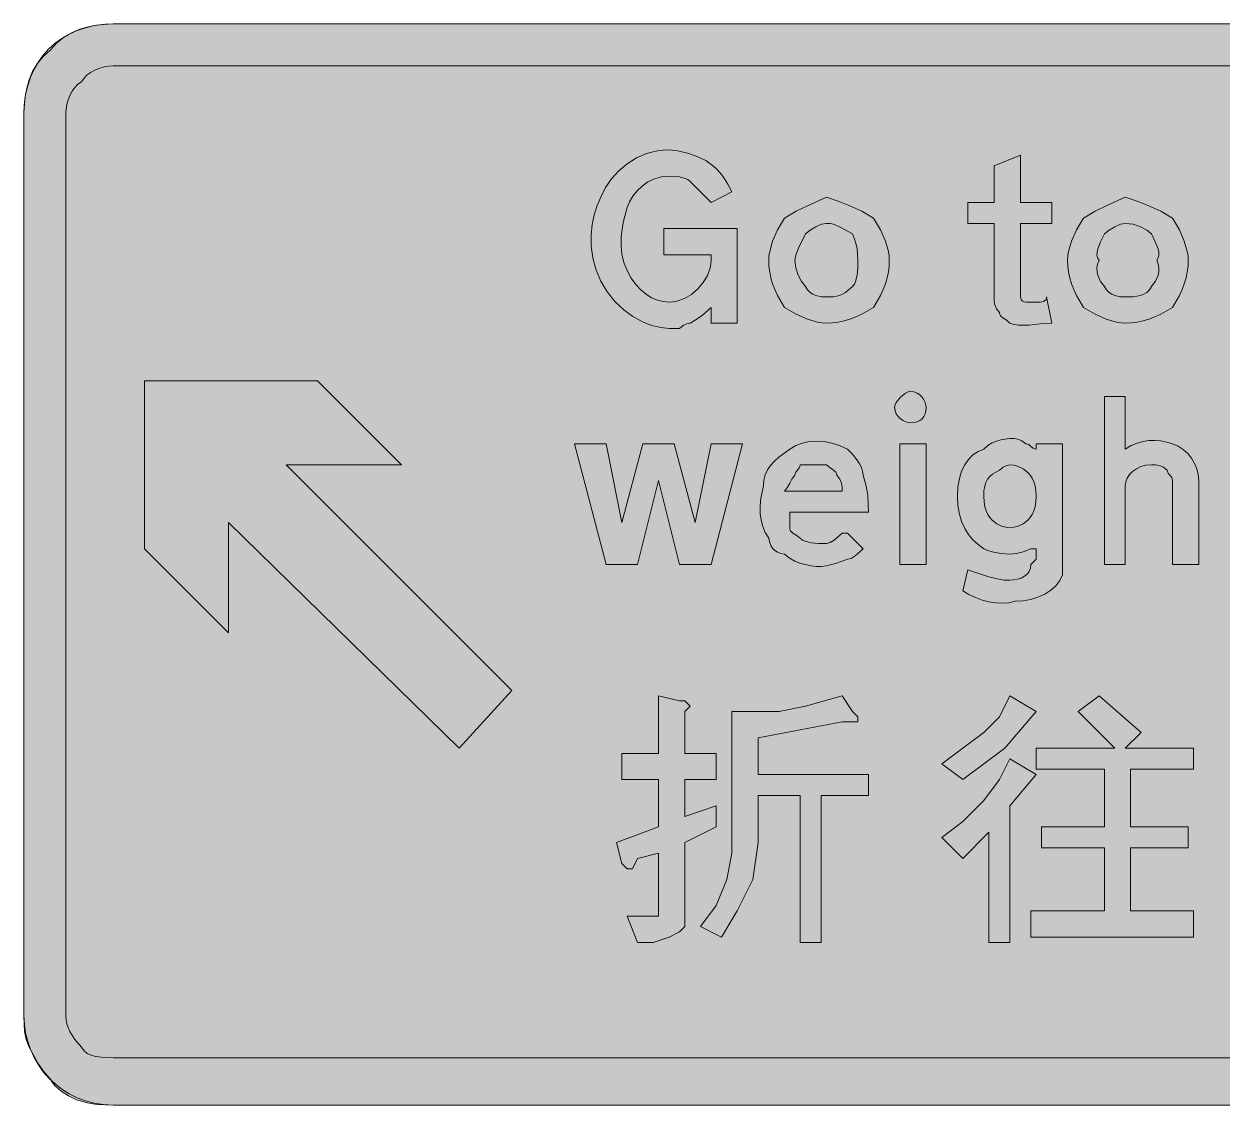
# Model space of a CAD drawing. Header units: metres. Extents: x 17 to 550, y 13 to 260.
# Drawn here: x 17.1 to 291.2, y 12.7 to 259.9 of the extents above; entities that cross this region are included whole.
import ezdxf

# ---------------------------------------------------------------- set-up
doc = ezdxf.new("R2010")
doc.units = ezdxf.units.M
for name, color, linetype, true_color in [('FILL_BLACK_000000', 7, 'Continuous', 0x000000), ('FILL_WHITE_FFFFFF', 7, 'Continuous', 0xffffff), ('STROKE_BLACK_000000', 7, 'Continuous', 0x000000)]:
    doc.layers.add(name, color=color, linetype=linetype, true_color=true_color)

msp = doc.modelspace()

# ---------------------------------------------------------------- hatches: boundary and pattern name
at = {"layer": 'FILL_BLACK_000000', "true_color": 0x000000}
h = msp.add_hatch(color=7, dxfattribs=at)
h.dxf.hatch_style = 1
h.paths.add_polyline_path([(37.47, 23.52), (35.5, 23.56), (33.42, 23.82), (32.44, 24.11), (31.56, 24.53), (30.83, 25.13), (30.27, 25.92), (28.7, 27.72), (27.57, 29.52), (27.18, 30.42), (26.9, 31.32), (26.73, 32.22), (26.67, 33.12), (26.67, 239.52), (26.73, 240.47), (26.9, 241.49), (27.18, 242.54), (27.57, 243.57), (28.08, 244.55), (28.7, 245.43), (29.43, 246.16), (30.27, 246.72), (30.83, 247.56), (31.56, 248.29), (32.44, 248.91), (33.42, 249.42), (34.45, 249.81), (35.5, 250.09), (36.52, 250.26), (37.47, 250.32), (529.47, 250.32), (530.37, 250.3), (531.27, 250.17), (532.17, 249.81), (533.07, 249.12), (533.97, 248.91), (534.87, 248.37), (536.67, 246.72), (537.38, 245.82), (537.87, 244.92), (538.36, 244.02), (539.07, 243.12), (539.07, 239.52), (539.07, 33.12), (539.01, 32.22), (538.85, 31.33), (538.25, 29.59), (537.3, 27.97), (536.07, 26.52), (534.62, 25.29), (533, 24.34), (531.26, 23.74), (530.37, 23.58), (529.47, 23.52), (37.47, 23.52)])
at = {"layer": 'FILL_WHITE_FFFFFF', "true_color": 0xffffff}
h = msp.add_hatch(color=7, dxfattribs=at)
h.dxf.hatch_style = 1
h.paths.add_polyline_path([(37.47, 12.72), (35.65, 12.74), (33.72, 12.87), (31.56, 13.23), (29.07, 13.92), (27.29, 14.84), (25.62, 15.87), (24.18, 17.13), (23.57, 17.87), (23.07, 18.72), (21.48, 20.52), (20.22, 22.32), (18.27, 25.92), (17.58, 27.72), (17.22, 29.52), (17.09, 31.32), (17.07, 33.12), (17.07, 239.52), (17.13, 241.37), (17.33, 243.29), (17.7, 245.24), (18.27, 247.17), (19.06, 249.05), (20.11, 250.83), (21.43, 252.46), (23.07, 253.92), (24.53, 255.56), (26.16, 256.88), (27.94, 257.93), (29.82, 258.72), (31.75, 259.29), (33.7, 259.66), (35.62, 259.86), (37.47, 259.92), (529.47, 259.92), (531.27, 259.86), (533.07, 259.66), (534.87, 259.29), (536.67, 258.72), (538.47, 257.93), (540.27, 256.88), (542.07, 255.56), (543.87, 253.92), (546.27, 251.37), (547.58, 249.7), (548.67, 247.92), (548.86, 245.43), (549.27, 243.27), (549.68, 241.34), (549.87, 239.52), (549.87, 33.12), (549.76, 31.11), (549.44, 29.14), (548.91, 27.23), (548.2, 25.38), (547.31, 23.6), (546.26, 21.92), (545.06, 20.34), (543.72, 18.87), (542.25, 17.53), (540.67, 16.33), (538.99, 15.28), (537.21, 14.39), (535.36, 13.68), (533.45, 13.15), (531.48, 12.83), (529.47, 12.72), (37.47, 12.72)])
h = msp.add_hatch(color=7, dxfattribs=at)
h.dxf.hatch_style = 1
h.paths.add_polyline_path([(174.27, 219.12), (169.47, 223.92), (168.97, 224.32), (168.38, 224.61), (167.07, 224.97), (164.67, 225.12), (162.93, 224.96), (161.31, 224.5), (159.84, 223.79), (158.52, 222.87), (157.37, 221.78), (156.4, 220.56), (155.63, 219.26), (155.07, 217.92), (154.23, 214.83), (153.91, 213.05), (153.72, 211.17), (153.7, 209.24), (153.89, 207.29), (154.33, 205.37), (155.07, 203.52), (156.02, 201.83), (157.08, 200.37), (158.21, 199.13), (159.42, 198.12), (160.68, 197.33), (161.99, 196.77), (163.32, 196.43), (164.67, 196.32), (165.57, 196.38), (166.46, 196.54), (168.2, 197.14), (169.82, 198.09), (171.27, 199.32), (172.5, 200.77), (173.45, 202.39), (174.05, 204.13), (174.21, 205.02), (174.27, 205.92), (174.27, 207.12), (163.47, 207.12), (163.47, 213.12), (180.27, 213.12), (180.27, 191.52), (174.27, 191.52), (174.27, 195.12), (172.32, 193.32), (171.06, 192.42), (169.47, 191.52), (168.72, 191.37), (167.95, 191.01), (167.07, 190.32), (164.67, 190.32), (162.77, 190.49), (160.71, 190.99), (158.57, 191.84), (156.42, 193.02), (154.32, 194.54), (152.35, 196.39), (150.58, 198.59), (149.79, 199.81), (149.07, 201.12), (147.94, 203.82), (147.21, 206.48), (146.86, 209.09), (146.82, 211.62), (147.07, 214.03), (147.55, 216.31), (148.23, 218.41), (149.07, 220.32), (150.13, 222.51), (151.51, 224.54), (153.16, 226.37), (155.07, 227.97), (157.2, 229.28), (159.53, 230.28), (160.76, 230.64), (162.03, 230.9), (163.33, 231.06), (164.67, 231.12), (166.66, 230.91), (168.87, 230.37), (171.08, 229.6), (173.07, 228.72), (174.31, 227.82), (175.36, 226.92), (176.23, 226.02), (176.97, 225.12), (178.13, 223.32), (179.07, 221.52), (174.27, 219.12)])
h = msp.add_hatch(color=7, dxfattribs=at)
h.dxf.hatch_style = 1
h.paths.add_polyline_path([(245.22, 196.92), (245.58, 196.51), (245.87, 196.37), (246.27, 196.32), (248.67, 196.32), (249.55, 196.34), (250.32, 196.47), (250.86, 196.83), (251.02, 197.12), (251.07, 197.52), (252.27, 191.52), (249.59, 191.35), (247.02, 191.07), (244.68, 191.01), (243.62, 191.18), (242.67, 191.52), (241.79, 192.23), (241.02, 192.72), (240.48, 193.21), (240.32, 193.52), (240.27, 193.92), (239.58, 194.82), (239.22, 195.72), (239.09, 196.62), (239.07, 197.52), (239.07, 214.32), (233.07, 214.32), (233.07, 219.12), (239.07, 219.12), (239.07, 227.52), (245.07, 229.92), (245.07, 219.12), (252.27, 219.12), (252.27, 214.32), (245.07, 214.32), (245.07, 197.52), (245.22, 196.92)])
h = msp.add_hatch(color=7, dxfattribs=at)
h.dxf.hatch_style = 1
h.paths.add_polyline_path([(187.7, 207.93), (188.37, 210.27), (189.5, 212.84), (191.07, 215.52), (193.75, 217.11), (196.32, 218.37), (200.67, 220.32), (203.37, 219.4), (206.07, 218.37), (208.77, 217.11), (211.47, 215.52), (213.05, 212.84), (214.17, 210.27), (214.85, 207.93), (215.01, 206.87), (215.07, 205.92), (215.01, 204.57), (214.85, 203.22), (214.56, 201.87), (214.17, 200.52), (213.66, 199.17), (213.05, 197.82), (211.47, 195.12), (208.77, 193.54), (207.42, 192.93), (206.07, 192.42), (204.72, 192.03), (203.37, 191.74), (202.02, 191.58), (200.67, 191.52), (199.72, 191.58), (198.66, 191.74), (196.32, 192.42), (193.75, 193.54), (191.07, 195.12), (189.5, 197.82), (188.88, 199.17), (188.37, 200.52), (187.98, 201.87), (187.7, 203.22), (187.53, 204.57), (187.47, 205.92), (187.53, 206.87), (187.7, 207.93)])
h.paths.add_polyline_path([(198.27, 213.57), (196.96, 212.8), (195.87, 211.92), (194.22, 208.47), (193.68, 207.03), (193.47, 205.92), (193.68, 204.14), (194.22, 202.47), (194.99, 201.03), (195.87, 199.92), (196.37, 199.13), (196.96, 198.53), (197.6, 198.11), (198.27, 197.82), (199.58, 197.56), (200.67, 197.52), (202.28, 197.56), (203.67, 197.82), (204.35, 198.11), (205.06, 198.53), (206.67, 199.92), (207.07, 200.42), (207.36, 201.03), (207.72, 202.47), (207.85, 204.14), (207.87, 205.92), (207.72, 208.47), (207.36, 210.14), (206.67, 211.92), (203.67, 213.57), (202.28, 214.11), (201.52, 214.27), (200.67, 214.32), (199.58, 214.11), (198.27, 213.57)], flags=16)
h = msp.add_hatch(color=7, dxfattribs=at)
h.dxf.hatch_style = 1
h.paths.add_polyline_path([(256.1, 207.93), (256.77, 210.27), (257.9, 212.84), (259.47, 215.52), (262.15, 217.11), (264.72, 218.37), (269.07, 220.32), (271.77, 219.4), (274.47, 218.37), (277.17, 217.11), (279.87, 215.52), (281.45, 212.84), (282.57, 210.27), (283.25, 207.93), (283.41, 206.87), (283.47, 205.92), (283.41, 204.57), (283.25, 203.22), (282.96, 201.87), (282.57, 200.52), (282.06, 199.17), (281.45, 197.82), (279.87, 195.12), (277.17, 193.54), (275.82, 192.93), (274.47, 192.42), (273.12, 192.03), (271.77, 191.74), (270.42, 191.58), (269.07, 191.52), (268.12, 191.58), (267.06, 191.74), (264.72, 192.42), (262.15, 193.54), (259.47, 195.12), (257.9, 197.82), (257.28, 199.17), (256.77, 200.52), (256.38, 201.87), (256.1, 203.22), (255.93, 204.57), (255.87, 205.92), (255.93, 206.87), (256.1, 207.93)])
h.paths.add_polyline_path([(266.67, 213.57), (265.36, 212.8), (264.27, 211.92), (263.41, 210.14), (262.77, 208.47), (262.61, 207.71), (262.58, 207.03), (262.73, 206.42), (263.07, 205.92), (262.73, 205.02), (262.58, 204.14), (262.61, 203.28), (262.77, 202.47), (263.05, 201.71), (263.41, 201.03), (264.27, 199.92), (264.77, 199.13), (265.36, 198.53), (266, 198.11), (266.67, 197.82), (267.98, 197.56), (269.07, 197.52), (270.85, 197.56), (272.52, 197.82), (273.28, 198.11), (273.96, 198.53), (274.57, 199.13), (275.07, 199.92), (275.93, 201.03), (276.29, 201.71), (276.57, 202.47), (276.73, 203.28), (276.76, 204.14), (276.61, 205.02), (276.27, 205.92), (276.61, 206.42), (276.76, 207.03), (276.73, 207.71), (276.57, 208.47), (275.93, 210.14), (275.07, 211.92), (273.96, 212.8), (272.52, 213.57), (270.85, 214.11), (269.07, 214.32), (267.98, 214.11), (266.67, 213.57)], flags=16)
h = msp.add_hatch(color=7, dxfattribs=at)
h.dxf.hatch_style = 1
h.paths.add_polyline_path([(103.47, 159.12), (77.07, 159.12), (128.67, 107.52), (116.67, 94.32), (63.87, 145.92), (63.87, 120.72), (44.67, 139.92), (44.67, 178.32), (84.27, 178.32), (103.47, 159.12)])
h = msp.add_hatch(color=7, dxfattribs=at)
h.dxf.hatch_style = 1
h.paths.add_polyline_path([(223.41, 171.48), (223.25, 170.74), (222.96, 170.13), (222.57, 169.62), (222.06, 169.23), (221.45, 168.94), (220.71, 168.78), (219.87, 168.72), (218.8, 168.94), (218.2, 169.23), (217.62, 169.62), (217.09, 170.13), (216.66, 170.74), (216.38, 171.48), (216.27, 172.32), (216.38, 172.82), (216.66, 173.39), (217.62, 174.57), (218.8, 175.53), (219.37, 175.81), (219.87, 175.92), (220.71, 175.81), (221.45, 175.53), (222.06, 175.1), (222.57, 174.57), (222.96, 173.99), (223.25, 173.39), (223.47, 172.32), (223.41, 171.48)])
h = msp.add_hatch(color=7, dxfattribs=at)
h.dxf.hatch_style = 1
h.paths.add_polyline_path([(279.87, 155.52), (279.82, 155.92), (279.68, 156.23), (279.27, 156.72), (278.86, 157.21), (278.72, 157.52), (278.67, 157.92), (277.77, 158.61), (276.87, 158.97), (275.97, 159.1), (275.07, 159.12), (273.78, 159.01), (272.61, 158.71), (271.59, 158.23), (270.72, 157.62), (270.02, 156.89), (269.5, 156.08), (269.18, 155.22), (269.07, 154.32), (269.07, 136.32), (264.27, 136.32), (264.27, 174.72), (269.07, 174.72), (269.07, 162.72), (270.42, 163.51), (271.77, 164.09), (273.12, 164.47), (274.47, 164.67), (275.82, 164.7), (277.17, 164.58), (278.52, 164.31), (279.87, 163.92), (281.16, 163.36), (282.33, 162.61), (283.35, 161.68), (284.22, 160.62), (284.92, 159.44), (285.44, 158.18), (285.76, 156.87), (285.87, 155.52), (285.87, 136.32), (279.87, 136.32), (279.87, 154.32), (279.87, 155.52)])
h = msp.add_hatch(color=7, dxfattribs=at)
h.dxf.hatch_style = 1
h.paths.add_polyline_path([(193.47, 137.07), (192.16, 137.84), (191.07, 138.72), (190.23, 138.83), (189.5, 139.11), (188.88, 139.54), (188.37, 140.07), (187.98, 140.65), (187.7, 141.25), (187.47, 142.32), (186.68, 143.67), (186.1, 145.04), (185.72, 146.43), (185.52, 147.87), (185.49, 149.36), (185.61, 150.93), (185.88, 152.57), (186.27, 154.32), (186.38, 155.62), (186.7, 156.81), (187.22, 157.93), (187.92, 158.97), (188.79, 159.96), (189.81, 160.9), (192.27, 162.72), (193.67, 163.51), (195.18, 164.07), (196.76, 164.41), (198.42, 164.52), (200.13, 164.41), (201.89, 164.07), (203.67, 163.51), (205.47, 162.72), (206.54, 161.61), (207.72, 160.17), (208.25, 159.36), (208.68, 158.5), (208.96, 157.62), (209.07, 156.72), (209.76, 154.23), (210.12, 152.07), (210.25, 150.14), (210.27, 148.32), (192.27, 148.32), (192.27, 144.72), (192.32, 144.32), (192.48, 144.01), (193.02, 143.52), (193.79, 143.03), (194.67, 142.32), (195.17, 141.92), (195.78, 141.63), (197.22, 141.27), (198.89, 141.14), (200.67, 141.12), (201.57, 141.33), (202.47, 141.87), (204.27, 143.52), (205.47, 143.52), (209.07, 139.92), (207.27, 138.27), (206.37, 137.73), (205.47, 137.52), (202.96, 136.66), (200.67, 136.02), (199.54, 135.86), (198.38, 135.83), (197.17, 135.98), (195.87, 136.32), (194.78, 136.53), (193.47, 137.07)])
h.paths.add_polyline_path([(204.25, 154.02), (204.12, 154.92), (203.76, 155.82), (203.07, 156.72), (203.02, 157.12), (202.86, 157.43), (202.32, 157.92), (201.55, 158.41), (200.67, 159.12), (194.67, 159.12), (194.62, 158.72), (194.48, 158.41), (194.07, 157.92), (193.66, 157.43), (193.52, 157.12), (193.47, 156.72), (192.76, 155.82), (192.27, 154.92), (191.78, 154.02), (191.07, 153.12), (204.27, 153.12), (204.25, 154.02)], flags=16)
h = msp.add_hatch(color=7, dxfattribs=at)
h.dxf.hatch_style = 1
h.paths.add_polyline_path([(254.67, 163.92), (254.67, 135.12), (254.67, 133.92), (254.06, 132.63), (253.15, 131.46), (251.99, 130.44), (250.62, 129.57), (249.08, 128.87), (247.41, 128.35), (245.66, 128.03), (243.87, 127.92), (242.47, 127.58), (240.98, 127.45), (239.44, 127.52), (237.87, 127.77), (236.3, 128.19), (234.76, 128.76), (233.27, 129.48), (231.87, 130.32), (233.07, 135.12), (237.87, 133.47), (240.16, 132.93), (241.37, 132.77), (242.67, 132.72), (243.57, 132.78), (244.43, 132.94), (245.24, 133.23), (245.97, 133.62), (246.58, 134.13), (247.06, 134.74), (247.36, 135.48), (247.47, 136.32), (248.67, 137.52), (248.67, 139.92), (247.47, 139.92), (245.71, 139.23), (244.17, 138.87), (242.67, 138.72), (240.57, 138.87), (238.62, 139.23), (237.62, 139.52), (236.67, 139.92), (235.38, 140.88), (234.21, 141.96), (233.19, 143.19), (232.32, 144.57), (231.62, 146.12), (231.1, 147.85), (230.78, 149.78), (230.67, 151.92), (230.78, 154.06), (231.1, 155.97), (231.62, 157.66), (232.32, 159.12), (233.19, 160.36), (234.21, 161.37), (235.38, 162.16), (236.67, 162.72), (237.62, 163.51), (238.62, 164.11), (239.62, 164.53), (240.57, 164.82), (242.07, 165.08), (242.67, 165.12), (243.57, 165.1), (244.47, 164.97), (245.37, 164.61), (246.27, 163.92), (246.67, 163.87), (246.98, 163.73), (247.47, 163.32), (247.96, 162.91), (248.27, 162.77), (248.67, 162.72), (248.67, 163.92), (254.67, 163.92)])
h.paths.add_polyline_path([(241.15, 158.61), (240.27, 157.92), (238.7, 156.98), (238.08, 156.44), (237.57, 155.82), (237.18, 155.08), (236.9, 154.21), (236.73, 153.16), (236.67, 151.92), (236.74, 150.65), (236.93, 149.54), (237.22, 148.58), (237.61, 147.76), (238.06, 147.06), (238.57, 146.48), (239.67, 145.62), (240.77, 145.1), (241.73, 144.83), (242.67, 144.72), (243.61, 144.83), (244.57, 145.1), (245.67, 145.62), (246.77, 146.48), (247.28, 147.06), (247.73, 147.76), (248.12, 148.58), (248.41, 149.54), (248.6, 150.65), (248.67, 151.92), (248.6, 153.19), (248.41, 154.3), (248.12, 155.26), (247.73, 156.08), (247.28, 156.78), (246.77, 157.36), (245.67, 158.22), (244.57, 158.74), (243.61, 159.01), (242.67, 159.12), (241.92, 158.97), (241.15, 158.61)], flags=16)
h = msp.add_hatch(color=7, dxfattribs=at)
h.dxf.hatch_style = 1
h.paths.add_polyline_path([(153.87, 145.92), (158.67, 163.92), (162.27, 163.92), (165.87, 163.92), (170.67, 145.92), (174.27, 163.92), (181.47, 163.92), (174.27, 136.32), (167.07, 136.32), (162.27, 155.52), (157.47, 136.32), (150.27, 136.32), (143.07, 163.92), (150.27, 163.92), (153.87, 145.92)])
h = msp.add_hatch(color=7, dxfattribs=at)
h.dxf.hatch_style = 1
h.paths.add_polyline_path([(217.47, 136.32), (217.47, 163.92), (223.47, 163.92), (223.47, 136.32), (217.47, 136.32)])
h = msp.add_hatch(color=7, dxfattribs=at)
h.dxf.hatch_style = 1
h.paths.add_polyline_path([(162.27, 93.12), (162.27, 106.32), (167.07, 105.12), (168.27, 105.12), (169.47, 103.92), (168.27, 102.72), (168.27, 93.12), (175.47, 93.12), (175.47, 87.12), (168.27, 87.12), (168.27, 78.72), (175.47, 81.12), (175.47, 76.32), (168.27, 72.72), (168.27, 55.92), (168.27, 53.52), (167.07, 52.32), (164.67, 51.12), (161.07, 49.92), (157.47, 49.92), (155.07, 55.92), (159.87, 55.92), (162.27, 55.92), (162.27, 58.32), (162.27, 70.32), (157.47, 69.12), (156.27, 66.72), (155.07, 66.72), (153.87, 67.92), (152.67, 72.72), (162.27, 76.32), (162.27, 87.12), (153.87, 87.12), (153.87, 93.12), (162.27, 93.12)])
h = msp.add_hatch(color=7, dxfattribs=at)
h.dxf.hatch_style = 1
h.paths.add_polyline_path([(175.47, 58.32), (177.87, 64.32), (179.07, 70.32), (179.07, 77.52), (179.07, 102.72), (183.87, 102.72), (189.87, 102.72), (195.87, 103.92), (204.27, 106.32), (206.67, 102.72), (207.87, 101.52), (207.87, 100.32), (206.67, 100.32), (204.27, 100.32), (185.07, 96.72), (185.07, 88.32), (210.27, 88.32), (210.27, 83.52), (199.47, 83.52), (199.47, 49.92), (194.67, 49.92), (194.67, 83.52), (185.07, 83.52), (185.07, 72.72), (183.87, 64.32), (180.27, 57.12), (176.67, 51.12), (171.87, 53.52), (175.47, 58.32)])
h = msp.add_hatch(color=7, dxfattribs=at)
h.dxf.hatch_style = 1
h.paths.add_polyline_path([(241.47, 94.32), (231.87, 87.12), (227.07, 90.72), (231.87, 94.32), (236.67, 97.92), (240.27, 101.52), (242.67, 106.32), (248.67, 102.72), (241.47, 94.32)])
h = msp.add_hatch(color=7, dxfattribs=at)
h.dxf.hatch_style = 1
h.paths.add_polyline_path([(272.67, 97.92), (269.07, 94.32), (284.67, 94.32), (284.67, 89.52), (270.27, 89.52), (270.27, 76.32), (283.47, 76.32), (283.47, 71.52), (270.27, 71.52), (270.27, 57.12), (284.67, 57.12), (284.67, 51.12), (247.47, 51.12), (247.47, 57.12), (264.27, 57.12), (264.27, 71.52), (249.87, 71.52), (249.87, 76.32), (264.27, 76.32), (264.27, 89.52), (248.67, 89.52), (248.67, 94.32), (266.67, 94.32), (258.27, 102.72), (263.07, 106.32), (272.67, 97.92)])
h = msp.add_hatch(color=7, dxfattribs=at)
h.dxf.hatch_style = 1
h.paths.add_polyline_path([(242.67, 81.12), (242.67, 49.92), (237.87, 49.92), (237.87, 75.12), (231.87, 69.12), (227.07, 73.92), (231.87, 77.52), (236.67, 82.32), (240.27, 87.12), (242.67, 91.92), (248.67, 88.32), (242.67, 81.12)])

# ---------------------------------------------------------------- linework, layer by layer
at = {"layer": 'FILL_BLACK_000000', "lineweight": 0, "true_color": 0x000000}
msp.add_lwpolyline([(529.47, 23.52), (37.47, 23.52), (35.5, 23.56), (33.42, 23.82), (32.44, 24.11), (31.56, 24.53), (30.83, 25.13), (30.27, 25.92), (28.7, 27.72), (27.57, 29.52), (27.18, 30.42), (26.9, 31.32), (26.73, 32.22), (26.67, 33.12), (26.67, 239.52), (26.73, 240.47), (26.9, 241.49), (27.18, 242.54), (27.57, 243.57), (28.08, 244.55), (28.7, 245.43), (29.43, 246.16), (30.27, 246.72), (30.83, 247.56), (31.56, 248.29), (32.44, 248.91), (33.42, 249.42), (34.45, 249.81), (35.5, 250.09), (36.52, 250.26), (37.47, 250.32), (529.47, 250.32)], dxfattribs=at)
at = {"layer": 'FILL_WHITE_FFFFFF', "lineweight": 0, "true_color": 0xffffff}
msp.add_lwpolyline([(529.47, 12.72), (37.47, 12.72), (35.65, 12.74), (33.72, 12.87), (31.56, 13.23), (29.07, 13.92), (27.29, 14.84), (25.62, 15.87), (24.18, 17.13), (23.57, 17.87), (23.07, 18.72), (21.48, 20.52), (20.22, 22.32), (18.27, 25.92), (17.58, 27.72), (17.22, 29.52), (17.09, 31.32), (17.07, 33.12), (17.07, 239.52), (17.13, 241.37), (17.33, 243.29), (17.7, 245.24), (18.27, 247.17), (19.06, 249.05), (20.11, 250.83), (21.43, 252.46), (23.07, 253.92), (24.53, 255.56), (26.16, 256.88), (27.94, 257.93), (29.82, 258.72), (31.75, 259.29), (33.7, 259.66), (35.62, 259.86), (37.47, 259.92), (529.47, 259.92)], dxfattribs=at)
for points in [[(174.27, 219.12), (169.47, 223.92), (168.97, 224.32), (168.38, 224.61), (167.07, 224.97), (164.67, 225.12), (162.93, 224.96), (161.31, 224.5), (159.84, 223.79), (158.52, 222.87), (157.37, 221.78), (156.4, 220.56), (155.63, 219.26), (155.07, 217.92), (154.23, 214.83), (153.91, 213.05), (153.72, 211.17), (153.7, 209.24), (153.89, 207.29), (154.33, 205.37), (155.07, 203.52), (156.02, 201.83), (157.08, 200.37), (158.21, 199.13), (159.42, 198.12), (160.68, 197.33), (161.99, 196.77), (163.32, 196.43), (164.67, 196.32), (165.57, 196.38), (166.46, 196.54), (168.2, 197.14), (169.82, 198.09), (171.27, 199.32), (172.5, 200.77), (173.45, 202.39), (174.05, 204.13), (174.21, 205.02), (174.27, 205.92), (174.27, 207.12), (163.47, 207.12), (163.47, 213.12), (180.27, 213.12), (180.27, 191.52), (174.27, 191.52), (174.27, 195.12), (172.32, 193.32), (171.06, 192.42), (169.47, 191.52), (168.72, 191.37), (167.95, 191.01), (167.07, 190.32), (164.67, 190.32), (162.77, 190.49), (160.71, 190.99), (158.57, 191.84), (156.42, 193.02), (154.32, 194.54), (152.35, 196.39), (150.58, 198.59), (149.79, 199.81), (149.07, 201.12), (147.94, 203.82), (147.21, 206.48), (146.86, 209.09), (146.82, 211.62), (147.07, 214.03), (147.55, 216.31), (148.23, 218.41), (149.07, 220.32), (150.13, 222.51), (151.51, 224.54), (153.16, 226.37), (155.07, 227.97), (157.2, 229.28), (159.53, 230.28), (160.76, 230.64), (162.03, 230.9), (163.33, 231.06), (164.67, 231.12), (166.66, 230.91), (168.87, 230.37), (171.08, 229.6), (173.07, 228.72), (174.31, 227.82), (175.36, 226.92), (176.23, 226.02), (176.97, 225.12), (178.13, 223.32), (179.07, 221.52)], [(245.22, 196.92), (245.58, 196.51), (245.87, 196.37), (246.27, 196.32), (248.67, 196.32), (249.55, 196.34), (250.32, 196.47), (250.86, 196.83), (251.02, 197.12), (251.07, 197.52), (252.27, 191.52), (249.59, 191.35), (247.02, 191.07), (244.68, 191.01), (243.62, 191.18), (242.67, 191.52), (241.79, 192.23), (241.02, 192.72), (240.48, 193.21), (240.32, 193.52), (240.27, 193.92), (239.58, 194.82), (239.22, 195.72), (239.09, 196.62), (239.07, 197.52), (239.07, 214.32), (233.07, 214.32), (233.07, 219.12), (239.07, 219.12), (239.07, 227.52), (245.07, 229.92), (245.07, 219.12), (252.27, 219.12), (252.27, 214.32), (245.07, 214.32), (245.07, 197.52)], [(187.7, 207.93), (188.37, 210.27), (189.5, 212.84), (191.07, 215.52), (193.75, 217.11), (196.32, 218.37), (200.67, 220.32), (203.37, 219.4), (206.07, 218.37), (208.77, 217.11), (211.47, 215.52), (213.05, 212.84), (214.17, 210.27), (214.85, 207.93), (215.01, 206.87), (215.07, 205.92), (215.01, 204.57), (214.85, 203.22), (214.56, 201.87), (214.17, 200.52), (213.66, 199.17), (213.05, 197.82), (211.47, 195.12), (208.77, 193.54), (207.42, 192.93), (206.07, 192.42), (204.72, 192.03), (203.37, 191.74), (202.02, 191.58), (200.67, 191.52), (199.72, 191.58), (198.66, 191.74), (196.32, 192.42), (193.75, 193.54), (191.07, 195.12), (189.5, 197.82), (188.88, 199.17), (188.37, 200.52), (187.98, 201.87), (187.7, 203.22), (187.53, 204.57), (187.47, 205.92), (187.53, 206.87)], [(256.1, 207.93), (256.77, 210.27), (257.9, 212.84), (259.47, 215.52), (262.15, 217.11), (264.72, 218.37), (269.07, 220.32), (271.77, 219.4), (274.47, 218.37), (277.17, 217.11), (279.87, 215.52), (281.45, 212.84), (282.57, 210.27), (283.25, 207.93), (283.41, 206.87), (283.47, 205.92), (283.41, 204.57), (283.25, 203.22), (282.96, 201.87), (282.57, 200.52), (282.06, 199.17), (281.45, 197.82), (279.87, 195.12), (277.17, 193.54), (275.82, 192.93), (274.47, 192.42), (273.12, 192.03), (271.77, 191.74), (270.42, 191.58), (269.07, 191.52), (268.12, 191.58), (267.06, 191.74), (264.72, 192.42), (262.15, 193.54), (259.47, 195.12), (257.9, 197.82), (257.28, 199.17), (256.77, 200.52), (256.38, 201.87), (256.1, 203.22), (255.93, 204.57), (255.87, 205.92), (255.93, 206.87)], [(198.27, 213.57), (196.96, 212.8), (195.87, 211.92), (194.22, 208.47), (193.68, 207.03), (193.47, 205.92), (193.68, 204.14), (194.22, 202.47), (194.99, 201.03), (195.87, 199.92), (196.37, 199.13), (196.96, 198.53), (197.6, 198.11), (198.27, 197.82), (199.58, 197.56), (200.67, 197.52), (202.28, 197.56), (203.67, 197.82), (204.35, 198.11), (205.06, 198.53), (206.67, 199.92), (207.07, 200.42), (207.36, 201.03), (207.72, 202.47), (207.85, 204.14), (207.87, 205.92), (207.72, 208.47), (207.36, 210.14), (206.67, 211.92), (203.67, 213.57), (202.28, 214.11), (201.52, 214.27), (200.67, 214.32), (199.58, 214.11)], [(266.67, 213.57), (265.36, 212.8), (264.27, 211.92), (263.41, 210.14), (262.77, 208.47), (262.61, 207.71), (262.58, 207.03), (262.73, 206.42), (263.07, 205.92), (262.73, 205.02), (262.58, 204.14), (262.61, 203.28), (262.77, 202.47), (263.05, 201.71), (263.41, 201.03), (264.27, 199.92), (264.77, 199.13), (265.36, 198.53), (266, 198.11), (266.67, 197.82), (267.98, 197.56), (269.07, 197.52), (270.85, 197.56), (272.52, 197.82), (273.28, 198.11), (273.96, 198.53), (274.57, 199.13), (275.07, 199.92), (275.93, 201.03), (276.29, 201.71), (276.57, 202.47), (276.73, 203.28), (276.76, 204.14), (276.61, 205.02), (276.27, 205.92), (276.61, 206.42), (276.76, 207.03), (276.73, 207.71), (276.57, 208.47), (275.93, 210.14), (275.07, 211.92), (273.96, 212.8), (272.52, 213.57), (270.85, 214.11), (269.07, 214.32), (267.98, 214.11)], [(103.47, 159.12), (77.07, 159.12), (128.67, 107.52), (116.67, 94.32), (63.87, 145.92), (63.87, 120.72), (44.67, 139.92), (44.67, 178.32), (84.27, 178.32)], [(223.41, 171.48), (223.25, 170.74), (222.96, 170.13), (222.57, 169.62), (222.06, 169.23), (221.45, 168.94), (220.71, 168.78), (219.87, 168.72), (218.8, 168.94), (218.2, 169.23), (217.62, 169.62), (217.09, 170.13), (216.66, 170.74), (216.38, 171.48), (216.27, 172.32), (216.38, 172.82), (216.66, 173.39), (217.62, 174.57), (218.8, 175.53), (219.37, 175.81), (219.87, 175.92), (220.71, 175.81), (221.45, 175.53), (222.06, 175.1), (222.57, 174.57), (222.96, 173.99), (223.25, 173.39), (223.47, 172.32)], [(279.87, 155.52), (279.82, 155.92), (279.68, 156.23), (279.27, 156.72), (278.86, 157.21), (278.72, 157.52), (278.67, 157.92), (277.77, 158.61), (276.87, 158.97), (275.97, 159.1), (275.07, 159.12), (273.78, 159.01), (272.61, 158.71), (271.59, 158.23), (270.72, 157.62), (270.02, 156.89), (269.5, 156.08), (269.18, 155.22), (269.07, 154.32), (269.07, 136.32), (264.27, 136.32), (264.27, 174.72), (269.07, 174.72), (269.07, 162.72), (270.42, 163.51), (271.77, 164.09), (273.12, 164.47), (274.47, 164.67), (275.82, 164.7), (277.17, 164.58), (278.52, 164.31), (279.87, 163.92), (281.16, 163.36), (282.33, 162.61), (283.35, 161.68), (284.22, 160.62), (284.92, 159.44), (285.44, 158.18), (285.76, 156.87), (285.87, 155.52), (285.87, 136.32), (279.87, 136.32), (279.87, 154.32)], [(193.47, 137.07), (192.16, 137.84), (191.07, 138.72), (190.23, 138.83), (189.5, 139.11), (188.88, 139.54), (188.37, 140.07), (187.98, 140.65), (187.7, 141.25), (187.47, 142.32), (186.68, 143.67), (186.1, 145.04), (185.72, 146.43), (185.52, 147.87), (185.49, 149.36), (185.61, 150.93), (185.88, 152.57), (186.27, 154.32), (186.38, 155.62), (186.7, 156.81), (187.22, 157.93), (187.92, 158.97), (188.79, 159.96), (189.81, 160.9), (192.27, 162.72), (193.67, 163.51), (195.18, 164.07), (196.76, 164.41), (198.42, 164.52), (200.13, 164.41), (201.89, 164.07), (203.67, 163.51), (205.47, 162.72), (206.54, 161.61), (207.72, 160.17), (208.25, 159.36), (208.68, 158.5), (208.96, 157.62), (209.07, 156.72), (209.76, 154.23), (210.12, 152.07), (210.25, 150.14), (210.27, 148.32), (192.27, 148.32), (192.27, 144.72), (192.32, 144.32), (192.48, 144.01), (193.02, 143.52), (193.79, 143.03), (194.67, 142.32), (195.17, 141.92), (195.78, 141.63), (197.22, 141.27), (198.89, 141.14), (200.67, 141.12), (201.57, 141.33), (202.47, 141.87), (204.27, 143.52), (205.47, 143.52), (209.07, 139.92), (207.27, 138.27), (206.37, 137.73), (205.47, 137.52), (202.96, 136.66), (200.67, 136.02), (199.54, 135.86), (198.38, 135.83), (197.17, 135.98), (195.87, 136.32), (194.78, 136.53)], [(254.67, 163.92), (254.67, 135.12), (254.67, 133.92), (254.06, 132.63), (253.15, 131.46), (251.99, 130.44), (250.62, 129.57), (249.08, 128.87), (247.41, 128.35), (245.66, 128.03), (243.87, 127.92), (242.47, 127.58), (240.98, 127.45), (239.44, 127.52), (237.87, 127.77), (236.3, 128.19), (234.76, 128.76), (233.27, 129.48), (231.87, 130.32), (233.07, 135.12), (237.87, 133.47), (240.16, 132.93), (241.37, 132.77), (242.67, 132.72), (243.57, 132.78), (244.43, 132.94), (245.24, 133.23), (245.97, 133.62), (246.58, 134.13), (247.06, 134.74), (247.36, 135.48), (247.47, 136.32), (248.67, 137.52), (248.67, 139.92), (247.47, 139.92), (245.71, 139.23), (244.17, 138.87), (242.67, 138.72), (240.57, 138.87), (238.62, 139.23), (237.62, 139.52), (236.67, 139.92), (235.38, 140.88), (234.21, 141.96), (233.19, 143.19), (232.32, 144.57), (231.62, 146.12), (231.1, 147.85), (230.78, 149.78), (230.67, 151.92), (230.78, 154.06), (231.1, 155.97), (231.62, 157.66), (232.32, 159.12), (233.19, 160.36), (234.21, 161.37), (235.38, 162.16), (236.67, 162.72), (237.62, 163.51), (238.62, 164.11), (239.62, 164.53), (240.57, 164.82), (242.07, 165.08), (242.67, 165.12), (243.57, 165.1), (244.47, 164.97), (245.37, 164.61), (246.27, 163.92), (246.67, 163.87), (246.98, 163.73), (247.47, 163.32), (247.96, 162.91), (248.27, 162.77), (248.67, 162.72), (248.67, 163.92)], [(153.87, 145.92), (158.67, 163.92), (162.27, 163.92), (165.87, 163.92), (170.67, 145.92), (174.27, 163.92), (181.47, 163.92), (174.27, 136.32), (167.07, 136.32), (162.27, 155.52), (157.47, 136.32), (150.27, 136.32), (143.07, 163.92), (150.27, 163.92)], [(217.47, 136.32), (217.47, 163.92), (223.47, 163.92), (223.47, 136.32)], [(204.25, 154.02), (204.12, 154.92), (203.76, 155.82), (203.07, 156.72), (203.02, 157.12), (202.86, 157.43), (202.32, 157.92), (201.55, 158.41), (200.67, 159.12), (194.67, 159.12), (194.62, 158.72), (194.48, 158.41), (194.07, 157.92), (193.66, 157.43), (193.52, 157.12), (193.47, 156.72), (192.76, 155.82), (192.27, 154.92), (191.78, 154.02), (191.07, 153.12), (204.27, 153.12)], [(241.15, 158.61), (240.27, 157.92), (238.7, 156.98), (238.08, 156.44), (237.57, 155.82), (237.18, 155.08), (236.9, 154.21), (236.73, 153.16), (236.67, 151.92), (236.74, 150.65), (236.93, 149.54), (237.22, 148.58), (237.61, 147.76), (238.06, 147.06), (238.57, 146.48), (239.67, 145.62), (240.77, 145.1), (241.73, 144.83), (242.67, 144.72), (243.61, 144.83), (244.57, 145.1), (245.67, 145.62), (246.77, 146.48), (247.28, 147.06), (247.73, 147.76), (248.12, 148.58), (248.41, 149.54), (248.6, 150.65), (248.67, 151.92), (248.6, 153.19), (248.41, 154.3), (248.12, 155.26), (247.73, 156.08), (247.28, 156.78), (246.77, 157.36), (245.67, 158.22), (244.57, 158.74), (243.61, 159.01), (242.67, 159.12), (241.92, 158.97)], [(162.27, 93.12), (162.27, 106.32), (167.07, 105.12), (168.27, 105.12), (169.47, 103.92), (168.27, 102.72), (168.27, 93.12), (175.47, 93.12), (175.47, 87.12), (168.27, 87.12), (168.27, 78.72), (175.47, 81.12), (175.47, 76.32), (168.27, 72.72), (168.27, 55.92), (168.27, 53.52), (167.07, 52.32), (164.67, 51.12), (161.07, 49.92), (157.47, 49.92), (155.07, 55.92), (159.87, 55.92), (162.27, 55.92), (162.27, 58.32), (162.27, 70.32), (157.47, 69.12), (156.27, 66.72), (155.07, 66.72), (153.87, 67.92), (152.67, 72.72), (162.27, 76.32), (162.27, 87.12), (153.87, 87.12), (153.87, 93.12)], [(175.47, 58.32), (177.87, 64.32), (179.07, 70.32), (179.07, 77.52), (179.07, 102.72), (183.87, 102.72), (189.87, 102.72), (195.87, 103.92), (204.27, 106.32), (206.67, 102.72), (207.87, 101.52), (207.87, 100.32), (206.67, 100.32), (204.27, 100.32), (185.07, 96.72), (185.07, 88.32), (210.27, 88.32), (210.27, 83.52), (199.47, 83.52), (199.47, 49.92), (194.67, 49.92), (194.67, 83.52), (185.07, 83.52), (185.07, 72.72), (183.87, 64.32), (180.27, 57.12), (176.67, 51.12), (171.87, 53.52)], [(241.47, 94.32), (231.87, 87.12), (227.07, 90.72), (231.87, 94.32), (236.67, 97.92), (240.27, 101.52), (242.67, 106.32), (248.67, 102.72)], [(272.67, 97.92), (269.07, 94.32), (284.67, 94.32), (284.67, 89.52), (270.27, 89.52), (270.27, 76.32), (283.47, 76.32), (283.47, 71.52), (270.27, 71.52), (270.27, 57.12), (284.67, 57.12), (284.67, 51.12), (247.47, 51.12), (247.47, 57.12), (264.27, 57.12), (264.27, 71.52), (249.87, 71.52), (249.87, 76.32), (264.27, 76.32), (264.27, 89.52), (248.67, 89.52), (248.67, 94.32), (266.67, 94.32), (258.27, 102.72), (263.07, 106.32)], [(242.67, 81.12), (242.67, 49.92), (237.87, 49.92), (237.87, 75.12), (231.87, 69.12), (227.07, 73.92), (231.87, 77.52), (236.67, 82.32), (240.27, 87.12), (242.67, 91.92), (248.67, 88.32)]]:
    msp.add_lwpolyline(points, close=True, dxfattribs=at)
at = {"layer": 'STROKE_BLACK_000000', "lineweight": 0, "true_color": 0x000000}
msp.add_lwpolyline([(529.47, 259.92), (37.47, 259.92), (35.26, 259.82), (33.15, 259.54), (31.13, 259.07), (29.22, 258.42), (27.42, 257.61), (25.74, 256.63), (24.19, 255.5), (22.77, 254.22), (21.49, 252.8), (20.36, 251.25), (19.38, 249.57), (18.57, 247.77), (17.92, 245.86), (17.45, 243.84), (17.17, 241.73), (17.07, 239.52), (17.07, 33.12), (17.17, 31.11), (17.45, 29.14), (17.92, 27.23), (18.57, 25.38), (19.38, 23.6), (20.36, 21.92), (21.49, 20.34), (22.77, 18.87), (24.19, 17.53), (25.74, 16.33), (27.42, 15.28), (29.22, 14.39), (31.13, 13.68), (33.15, 13.15), (35.26, 12.83), (37.47, 12.72), (529.47, 12.72)], dxfattribs=at)

doc.saveas('drawing.dxf')
